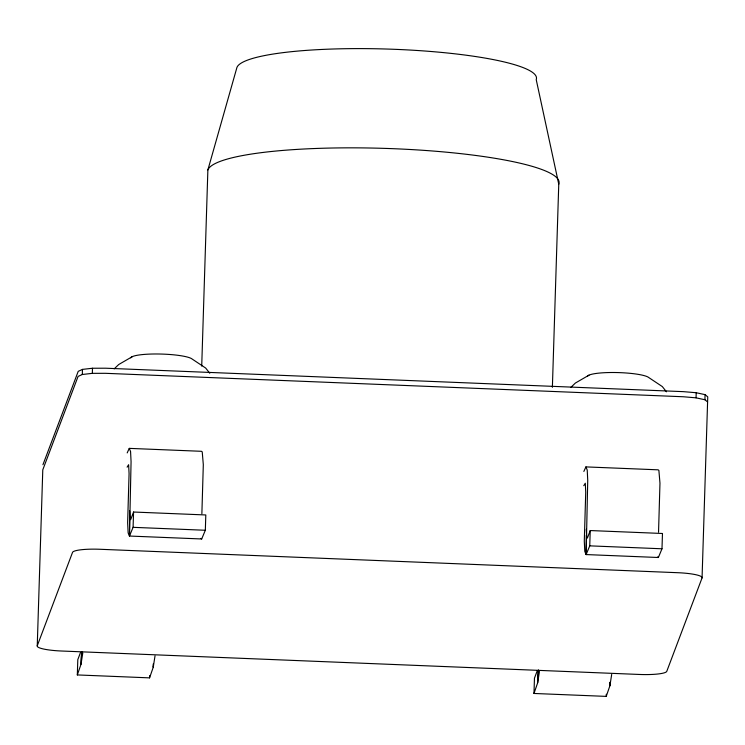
<?xml version="1.0" encoding="UTF-8"?>
<svg xmlns="http://www.w3.org/2000/svg" width="745" height="745" viewBox="0 0 745 745"><rect width="100%" height="100%" fill="white"/><g stroke="black" fill="none" stroke-linecap="round" stroke-linejoin="round"><path stroke-width="1.12" d="M129.639 510.744L130.077 519.703L130.813 519.321L133.569 512.029L205.806 514.963L205.331 530.263L201.699 538.97L129.462 536.046L131.073 461.723L130.571 451.517L129.239 448.369L127.19 452.913M586.296 529.267L586.743 538.225L587.47 537.853L590.226 530.552L662.473 533.485L661.988 548.786L658.366 557.502L586.129 554.569L587.731 480.246L587.228 470.048L585.905 466.901L583.857 471.445M127.106 467.171L128.624 464.712L129.071 473.671L127.637 522.692L128.14 532.899L129.462 536.046L129.649 516.564M583.773 485.703L585.291 483.244L585.728 492.194L584.294 541.224L584.797 551.421L586.129 554.569L586.306 535.087M42.94 464.731L78.225 371.336L82.472 369.39L92.492 368.244L105.604 368.207L683.528 391.656L696.212 392.736L705.077 394.645L707.75 396.871L702.06 577.924L666.775 671.329A25.861 4.228 1.8 0 1 639.396 674.458L61.472 651.009A25.861 4.228 1.8 0 1 37.25 645.794L42.782 469.834L78.067 376.439L82.313 374.493L92.333 373.347L105.445 373.31L683.361 396.759L696.054 397.839L704.919 399.748L707.592 401.974M82.313 374.493L82.472 369.39M155.025 655.87L153.246 667.241L149.559 677.866L77.322 674.933L77.806 659.632L80.562 652.341M92.333 373.347L92.492 368.244M129.462 536.046L133.085 527.33L133.569 512.029M149.559 677.866L149.633 675.678M201.718 366.112L207.874 169.953L236.929 67.469A149.987 24.501 1.8 0 1 395.707 49.356A149.987 24.501 1.8 0 1 536.214 79.613L558.759 184.192L552.38 387.307M201.876 513.678L203.31 464.647L202.23 451.889L201.485 451.302L129.239 448.369M611.692 674.393L609.904 685.763L606.225 696.389L533.979 693.465L534.463 678.164L537.22 670.863M586.129 554.569L589.751 545.852L590.226 530.552M606.225 696.389L606.29 694.21M658.543 532.2L659.968 483.179L658.887 470.421L658.142 469.825L585.905 466.901M696.054 397.839L696.212 392.736M704.919 399.748L705.077 394.645M81.652 651.596L81 664.307L77.322 674.933M538.318 670.118L537.667 682.83L533.979 693.465M81.68 651.596L81 664.307L82.788 652.937M538.337 670.118L537.667 682.83L539.445 671.459M37.25 645.794L72.535 552.39A25.861 4.228 1.8 0 1 99.914 549.27L677.838 572.709A25.861 4.228 1.8 0 1 702.06 577.924M114.19 368.868L118.706 364.529L132.34 356.632M570.856 387.4L575.373 383.051L589.006 375.154M133.085 527.33L205.331 530.263M589.751 545.852L661.988 548.786M657.621 556.906L658.366 557.502M200.954 538.384L201.699 538.97M666.458 391.796L662.324 386.581L648.811 377.585A31.029 5.066 1.8 0 0 616.255 372.537A31.029 5.066 1.8 0 0 587.46 376.411M209.792 373.264L205.657 368.049L192.154 359.053A31.029 5.066 1.8 0 0 159.588 354.015A31.029 5.066 1.8 0 0 130.794 357.879M207.874 169.953A175.848 28.72 1.8 0 1 394.031 148.721A175.848 28.72 1.8 0 1 558.759 184.192M153.423 663.776L153.246 667.241L153.433 663.776M610.081 682.299L609.904 685.763L610.09 682.299"/></g></svg>
